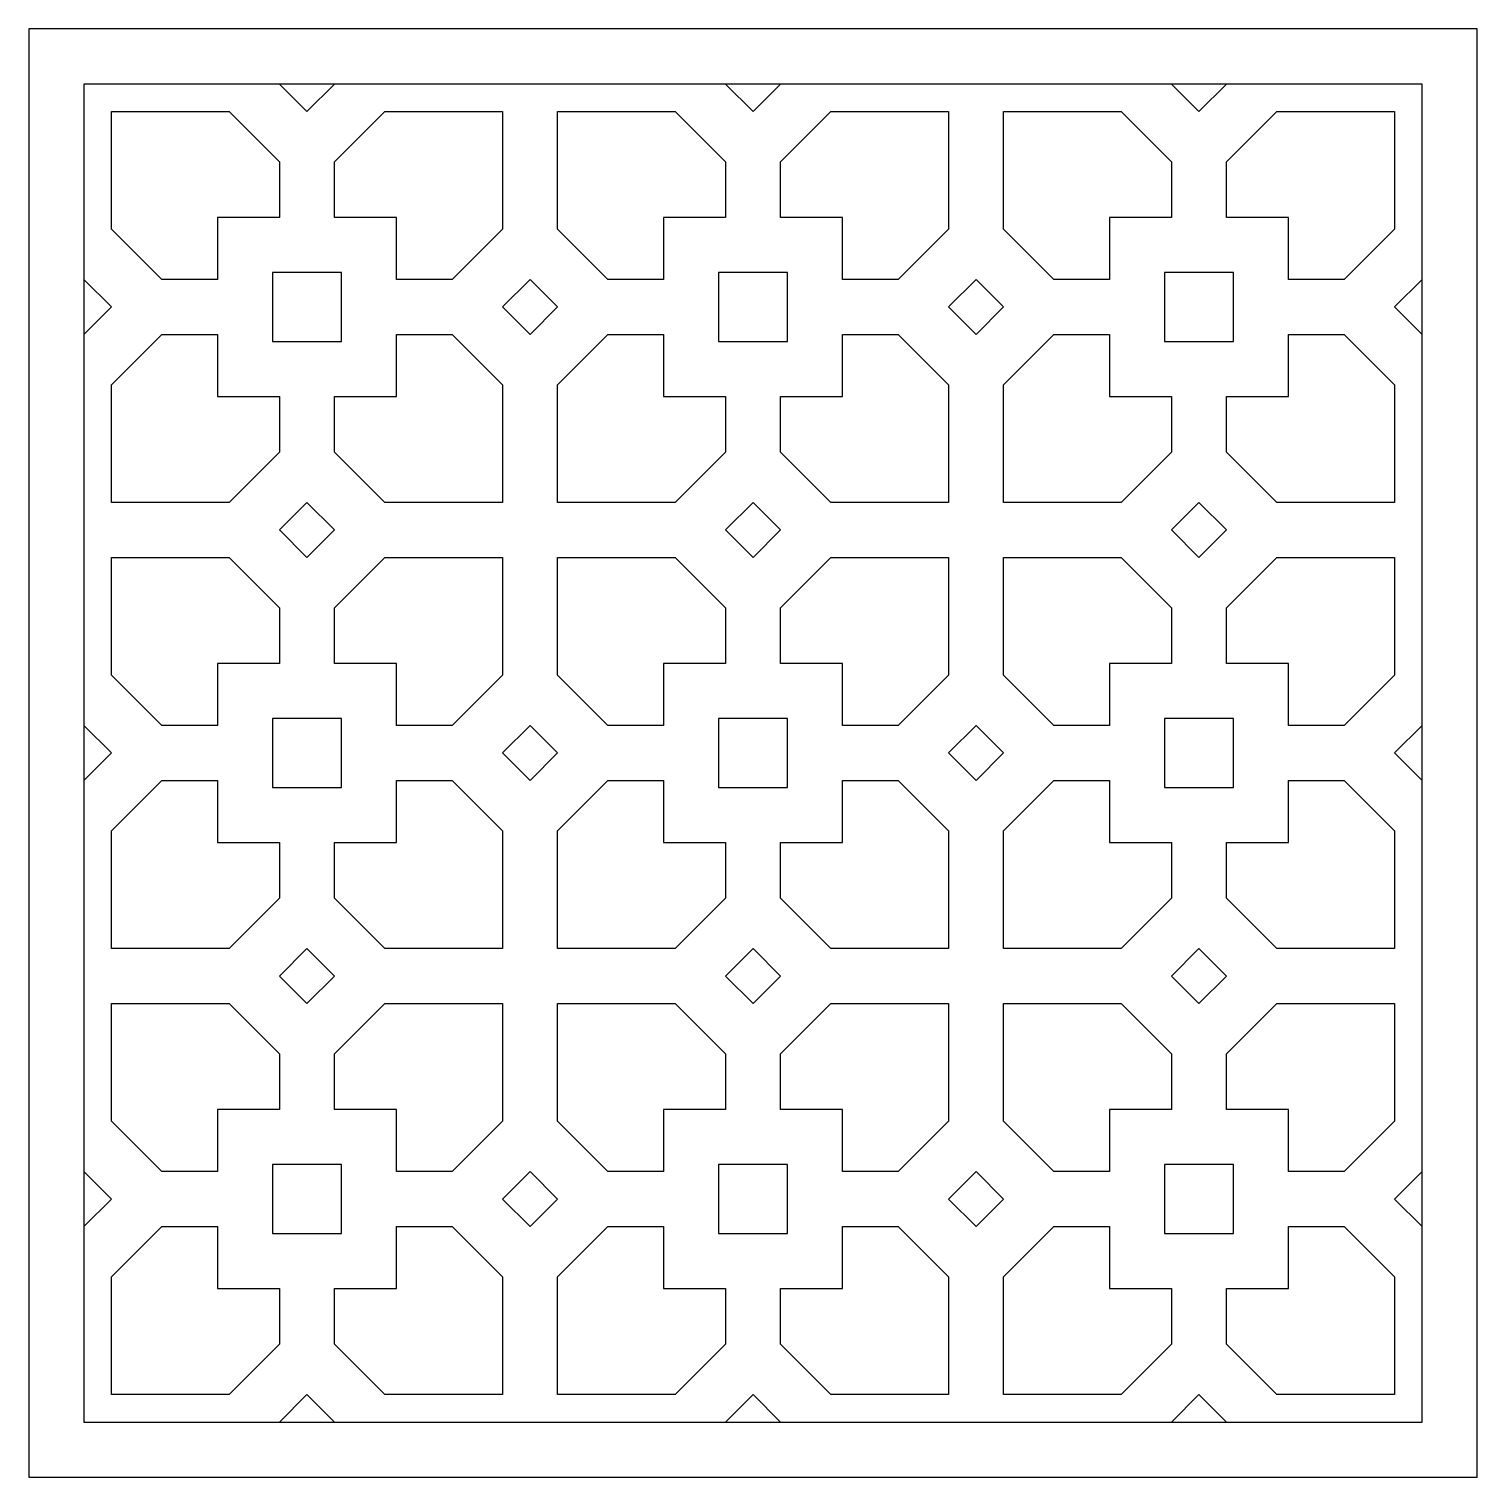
# Model space of a CAD drawing. Header units: millimetres. Extents: x 580 to 975, y 851 to 1246.
import ezdxf

# ---------------------------------------------------------------- set-up
doc = ezdxf.new("R2010")
doc.units = ezdxf.units.MM
doc.layers.add('Layer 01', color=1, linetype='Continuous')

msp = doc.modelspace()

# ---------------------------------------------------------------- linework, layer by layer
at = {"layer": 'Layer 01'}
for points in [[(580.17, 850.85), (974.93, 850.85), (974.93, 1245.6), (580.17, 1245.6)], [(595.17, 865.85), (959.93, 865.85), (959.93, 1230.6), (595.17, 1230.6)], [(634.75, 1223.1), (648.46, 1209.39), (648.46, 1194.2), (631.58, 1194.2), (631.58, 1177.31), (616.38, 1177.31), (602.67, 1191.02), (602.67, 1223.1)], [(695.54, 1177.31), (680.35, 1177.31), (680.35, 1194.2), (663.46, 1194.2), (663.46, 1209.39), (677.18, 1223.1), (709.26, 1223.1), (709.26, 1191.02)], [(756.34, 1223.1), (770.05, 1209.39), (770.05, 1194.2), (753.16, 1194.2), (753.16, 1177.31), (737.97, 1177.31), (724.26, 1191.02), (724.26, 1223.1)], [(817.13, 1177.31), (801.93, 1177.31), (801.93, 1194.2), (785.05, 1194.2), (785.05, 1209.39), (798.76, 1223.1), (830.84, 1223.1), (830.84, 1191.02)], [(877.92, 1223.1), (891.63, 1209.39), (891.63, 1194.2), (874.75, 1194.2), (874.75, 1177.31), (859.55, 1177.31), (845.84, 1191.02), (845.84, 1223.1)], [(938.71, 1177.31), (923.52, 1177.31), (923.52, 1194.2), (906.63, 1194.2), (906.63, 1209.39), (920.35, 1223.1), (952.43, 1223.1), (952.43, 1191.02)], [(646.58, 1160.43), (665.35, 1160.43), (665.35, 1179.2), (646.58, 1179.2)], [(716.76, 1162.31), (724.26, 1169.81), (716.76, 1177.31), (709.26, 1169.81)], [(768.16, 1160.43), (786.93, 1160.43), (786.93, 1179.2), (768.16, 1179.2)], [(838.34, 1162.31), (845.84, 1169.81), (838.34, 1177.31), (830.84, 1169.81)], [(889.75, 1160.43), (908.52, 1160.43), (908.52, 1179.2), (889.75, 1179.2)], [(648.46, 1130.23), (634.75, 1116.52), (602.67, 1116.52), (602.67, 1148.6), (616.38, 1162.31), (631.58, 1162.31), (631.58, 1145.43), (648.46, 1145.43)], [(695.54, 1162.31), (709.26, 1148.6), (709.26, 1116.52), (677.18, 1116.52), (663.46, 1130.23), (663.46, 1145.43), (680.35, 1145.43), (680.35, 1162.31)], [(770.05, 1130.23), (756.34, 1116.52), (724.26, 1116.52), (724.26, 1148.6), (737.97, 1162.31), (753.16, 1162.31), (753.16, 1145.43), (770.05, 1145.43)], [(817.13, 1162.31), (830.84, 1148.6), (830.84, 1116.52), (798.76, 1116.52), (785.05, 1130.23), (785.05, 1145.43), (801.93, 1145.43), (801.93, 1162.31)], [(891.63, 1130.23), (877.92, 1116.52), (845.84, 1116.52), (845.84, 1148.6), (859.55, 1162.31), (874.75, 1162.31), (874.75, 1145.43), (891.63, 1145.43)], [(938.71, 1162.31), (952.43, 1148.6), (952.43, 1116.52), (920.35, 1116.52), (906.63, 1130.23), (906.63, 1145.43), (923.52, 1145.43), (923.52, 1162.31)], [(648.46, 1109.02), (655.96, 1101.52), (663.46, 1109.02), (655.96, 1116.52)], [(785.05, 1109.02), (777.55, 1116.52), (770.05, 1109.02), (777.55, 1101.52)], [(891.63, 1109.02), (899.13, 1101.52), (906.63, 1109.02), (899.13, 1116.52)], [(634.75, 1101.52), (648.46, 1087.81), (648.46, 1072.61), (631.58, 1072.61), (631.58, 1055.73), (616.38, 1055.73), (602.67, 1069.44), (602.67, 1101.52)], [(695.54, 1055.73), (680.35, 1055.73), (680.35, 1072.61), (663.46, 1072.61), (663.46, 1087.81), (677.18, 1101.52), (709.26, 1101.52), (709.26, 1069.44)], [(756.34, 1101.52), (770.05, 1087.81), (770.05, 1072.61), (753.16, 1072.61), (753.16, 1055.73), (737.97, 1055.73), (724.26, 1069.44), (724.26, 1101.52)], [(817.13, 1055.73), (801.93, 1055.73), (801.93, 1072.61), (785.05, 1072.61), (785.05, 1087.81), (798.76, 1101.52), (830.84, 1101.52), (830.84, 1069.44)], [(877.92, 1101.52), (891.63, 1087.81), (891.63, 1072.61), (874.75, 1072.61), (874.75, 1055.73), (859.55, 1055.73), (845.84, 1069.44), (845.84, 1101.52)], [(938.71, 1055.73), (923.52, 1055.73), (923.52, 1072.61), (906.63, 1072.61), (906.63, 1087.81), (920.35, 1101.52), (952.43, 1101.52), (952.43, 1069.44)], [(646.58, 1038.84), (665.35, 1038.84), (665.35, 1057.61), (646.58, 1057.61)], [(716.76, 1040.73), (724.26, 1048.23), (716.76, 1055.73), (709.26, 1048.23)], [(768.16, 1038.84), (786.93, 1038.84), (786.93, 1057.61), (768.16, 1057.61)], [(838.34, 1040.73), (845.84, 1048.23), (838.34, 1055.73), (830.84, 1048.23)], [(889.75, 1038.84), (908.52, 1038.84), (908.52, 1057.61), (889.75, 1057.61)], [(648.46, 1008.65), (634.75, 994.93), (602.67, 994.93), (602.67, 1027.01), (616.38, 1040.73), (631.58, 1040.73), (631.58, 1023.84), (648.46, 1023.84)], [(695.54, 1040.73), (709.26, 1027.01), (709.26, 994.93), (677.18, 994.93), (663.46, 1008.65), (663.46, 1023.84), (680.35, 1023.84), (680.35, 1040.73)], [(770.05, 1008.65), (756.34, 994.93), (724.26, 994.93), (724.26, 1027.01), (737.97, 1040.73), (753.16, 1040.73), (753.16, 1023.84), (770.05, 1023.84)], [(817.13, 1040.73), (830.84, 1027.01), (830.84, 994.93), (798.76, 994.93), (785.05, 1008.65), (785.05, 1023.84), (801.93, 1023.84), (801.93, 1040.73)], [(891.63, 1008.65), (877.92, 994.93), (845.84, 994.93), (845.84, 1027.01), (859.55, 1040.73), (874.75, 1040.73), (874.75, 1023.84), (891.63, 1023.84)], [(938.71, 1040.73), (952.43, 1027.01), (952.43, 994.93), (920.35, 994.93), (906.63, 1008.65), (906.63, 1023.84), (923.52, 1023.84), (923.52, 1040.73)], [(663.46, 987.43), (655.96, 994.93), (648.46, 987.43), (655.96, 979.93)], [(785.05, 987.43), (777.55, 994.93), (770.05, 987.43), (777.55, 979.93)], [(891.63, 987.43), (899.13, 979.93), (906.63, 987.43), (899.13, 994.93)], [(634.75, 979.93), (648.46, 966.22), (648.46, 951.03), (631.58, 951.03), (631.58, 934.14), (616.38, 934.14), (602.67, 947.86), (602.67, 979.93)], [(695.54, 934.14), (680.35, 934.14), (680.35, 951.03), (663.46, 951.03), (663.46, 966.22), (677.18, 979.93), (709.26, 979.93), (709.26, 947.86)], [(756.34, 979.93), (770.05, 966.22), (770.05, 951.03), (753.16, 951.03), (753.16, 934.14), (737.97, 934.14), (724.26, 947.86), (724.26, 979.93)], [(817.13, 934.14), (801.93, 934.14), (801.93, 951.03), (785.05, 951.03), (785.05, 966.22), (798.76, 979.93), (830.84, 979.93), (830.84, 947.86)], [(877.92, 979.93), (891.63, 966.22), (891.63, 951.03), (874.75, 951.03), (874.75, 934.14), (859.55, 934.14), (845.84, 947.86), (845.84, 979.93)], [(938.71, 934.14), (923.52, 934.14), (923.52, 951.03), (906.63, 951.03), (906.63, 966.22), (920.35, 979.93), (952.43, 979.93), (952.43, 947.86)], [(646.58, 917.26), (665.35, 917.26), (665.35, 936.03), (646.58, 936.03)], [(768.16, 917.26), (786.93, 917.26), (786.93, 936.03), (768.16, 936.03)], [(889.75, 917.26), (908.52, 917.26), (908.52, 936.03), (889.75, 936.03)], [(716.76, 919.14), (724.26, 926.64), (716.76, 934.14), (709.26, 926.64)], [(838.34, 919.14), (845.84, 926.64), (838.34, 934.14), (830.84, 926.64)], [(648.46, 887.06), (634.75, 873.35), (602.67, 873.35), (602.67, 905.43), (616.38, 919.14), (631.58, 919.14), (631.58, 902.26), (648.46, 902.26)], [(695.54, 919.14), (709.26, 905.43), (709.26, 873.35), (677.18, 873.35), (663.46, 887.06), (663.46, 902.26), (680.35, 902.26), (680.35, 919.14)], [(770.05, 887.06), (756.34, 873.35), (724.26, 873.35), (724.26, 905.43), (737.97, 919.14), (753.16, 919.14), (753.16, 902.26), (770.05, 902.26)], [(817.13, 919.14), (830.84, 905.43), (830.84, 873.35), (798.76, 873.35), (785.05, 887.06), (785.05, 902.26), (801.93, 902.26), (801.93, 919.14)], [(891.63, 887.06), (877.92, 873.35), (845.84, 873.35), (845.84, 905.43), (859.55, 919.14), (874.75, 919.14), (874.75, 902.26), (891.63, 902.26)], [(938.71, 919.14), (952.43, 905.43), (952.43, 873.35), (920.35, 873.35), (906.63, 887.06), (906.63, 902.26), (923.52, 902.26), (923.52, 919.14)]]:
    msp.add_lwpolyline(points, close=True, dxfattribs=at)
for points in [[(648.46, 1230.6), (655.96, 1223.1), (663.46, 1230.6)], [(770.05, 1230.6), (777.55, 1223.1), (785.05, 1230.6)], [(891.63, 1230.6), (899.13, 1223.1), (906.63, 1230.6)], [(595.17, 1162.31), (602.67, 1169.81), (595.17, 1177.31)], [(959.93, 1177.31), (952.43, 1169.81), (959.93, 1162.31)], [(595.17, 1040.73), (602.67, 1048.23), (595.17, 1055.73)], [(959.93, 1055.73), (952.43, 1048.23), (959.93, 1040.73)], [(595.17, 919.14), (602.67, 926.64), (595.17, 934.14)], [(959.93, 934.14), (952.43, 926.64), (959.93, 919.14)], [(663.46, 865.85), (655.96, 873.35), (648.46, 865.85)], [(785.05, 865.85), (777.55, 873.35), (770.05, 865.85)], [(906.63, 865.85), (899.13, 873.35), (891.63, 865.85)]]:
    msp.add_lwpolyline(points, dxfattribs=at)

doc.saveas('drawing.dxf')
